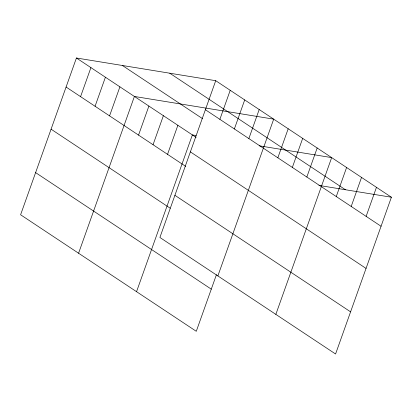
<?xml version="1.0" encoding="UTF-8"?>
<svg xmlns="http://www.w3.org/2000/svg" width="412" height="412" viewBox="0 0 412 412"><rect width="100%" height="100%" fill="white"/><g stroke="black" fill="none" stroke-linecap="round" stroke-linejoin="round"><path stroke-width="0.62" d="M215.723 80.695L159.897 237.467L335.574 354.001L391.4 197.23L215.723 80.695L76.426 57.999L20.6 214.77L196.277 331.305L216.444 274.675M80.577 96.65L90.918 67.614M95.074 106.265L105.41 77.229M109.566 115.88L119.902 86.844M78.574 253.231L134.4 96.46L273.697 119.15L217.871 275.922M138.55 135.105L148.892 106.069M153.048 144.72L163.384 115.684M167.54 154.335L177.876 125.3M136.547 291.686L192.373 134.915L196.05 135.512M219.874 119.341L230.215 90.305M234.371 128.956L244.707 99.92M248.863 138.571L259.2 109.535M277.848 157.796L288.189 128.765M292.345 167.411L302.681 138.375M306.837 177.026L317.178 147.99M275.844 314.377L331.67 157.605L259.179 145.797M336.264 196.545L346.6 167.509M351.194 206.453L361.535 177.418M366.129 216.357L376.465 187.321M318.909 185.421L391.4 197.23M169.754 73.207L345.431 189.741M205.382 109.726L381.059 226.26M122.39 65.487L202.622 118.713M76.426 57.999L196.107 137.392M190.375 151.879L366.052 268.418M66.085 87.035L185.766 166.427M174.909 195.314L350.586 311.848M51.073 129.188L170.223 208.225M35.612 172.618L211.289 289.152"/></g></svg>
